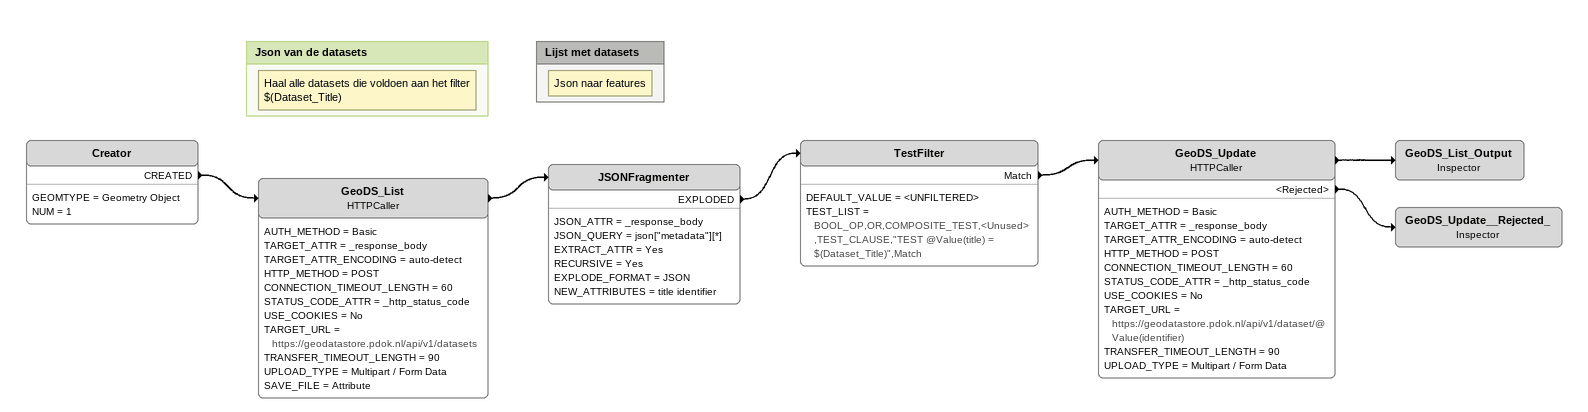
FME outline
Creator
    GEOMTYPE = Geometry Object
    NUM = 1
    CREATED -> GeoDS_List
GeoDS_List: HTTPCaller
    AUTH_METHOD = Basic
    TARGET_ATTR = _response_body
    TARGET_ATTR_ENCODING = auto-detect
    HTTP_METHOD = POST
    CONNECTION_TIMEOUT_LENGTH = 60
    STATUS_CODE_ATTR = _http_status_code
    USE_COOKIES = No
    TARGET_URL = https://geodatastore.pdok.nl/api/v1/datasets
    TRANSFER_TIMEOUT_LENGTH = 90
    UPLOAD_TYPE = Multipart / Form Data
    SAVE_FILE = Attribute
    -> JSONFragmenter
JSONFragmenter
    JSON_ATTR = _response_body
    JSON_QUERY = json["metadata"][*]
    EXTRACT_ATTR = Yes
    RECURSIVE = Yes
    EXPLODE_FORMAT = JSON
    NEW_ATTRIBUTES = title identifier
    EXPLODED -> TestFilter
TestFilter
    DEFAULT_VALUE = <UNFILTERED>
    TEST_LIST = BOOL_OP,OR,COMPOSITE_TEST,<Unused>,TEST_CLAUSE,"TEST @Value(title) = $(Dataset_Title)",Match
    Match -> GeoDS_Update
GeoDS_Update: HTTPCaller
    AUTH_METHOD = Basic
    TARGET_ATTR = _response_body
    TARGET_ATTR_ENCODING = auto-detect
    HTTP_METHOD = POST
    CONNECTION_TIMEOUT_LENGTH = 60
    STATUS_CODE_ATTR = _http_status_code
    USE_COOKIES = No
    TARGET_URL = https://geodatastore.pdok.nl/api/v1/dataset/@Value(identifier)
    TRANSFER_TIMEOUT_LENGTH = 90
    UPLOAD_TYPE = Multipart / Form Data
    -> GeoDS_List_Output
    <Rejected> -> GeoDS_Update__Rejected_
GeoDS_List_Output: Inspector
GeoDS_Update__Rejected_: Inspector

Bookmark: Json van de datasets
Note: Haal alle datasets die voldoen aan het filter $(Dataset_Title)

Bookmark: Lijst met datasets
Note: Json naar features
